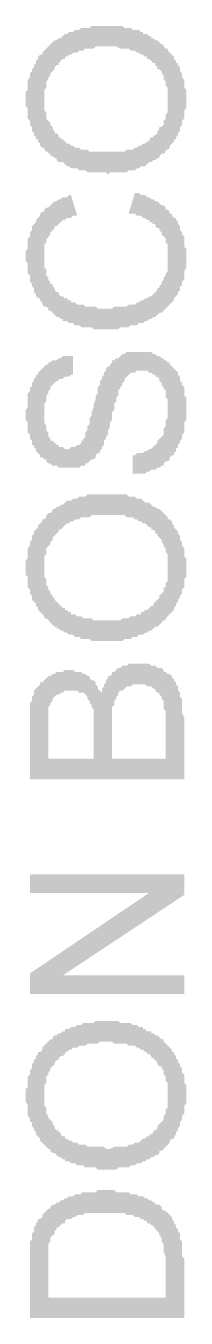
# Model space of a CAD drawing. Header units: inches. Extents: x 17 to 643, y -49 to 16.
# Drawn here: x 570.635 to 571.248, y -39.662 to -34.741 of the extents above; entities that cross this region are included whole.
import ezdxf

# ---------------------------------------------------------------- set-up
doc = ezdxf.new("R2010")
doc.units = ezdxf.units.IN
doc.header["$MEASUREMENT"] = 0
doc.layers.add('PDF_Rellenos sólidos', color=7, linetype='Continuous')

msp = doc.modelspace()

# ---------------------------------------------------------------- hatches: boundary and pattern name
at = {"layer": 'PDF_Rellenos sólidos', "transparency": 33554559}
h = msp.add_hatch(color=256, dxfattribs=at)
h.paths.add_polyline_path([(570.9493, -35.3073), (570.9415, -35.2995), (570.9336, -35.2995), (570.9257, -35.2995), (570.91, -35.2995), (570.9022, -35.2995), (570.8943, -35.2995), (570.8864, -35.2995), (570.8786, -35.2995), (570.8707, -35.2995), (570.8628, -35.2916), (570.855, -35.2916), (570.8471, -35.2916), (570.8393, -35.2916), (570.8314, -35.2838), (570.8235, -35.2838), (570.8157, -35.2838), (570.8078, -35.2838), (570.8, -35.2759), (570.7921, -35.2759), (570.7842, -35.268), (570.7842, -35.268), (570.7764, -35.2602), (570.7685, -35.2602), (570.7607, -35.2602), (570.7528, -35.2523), (570.7528, -35.2445), (570.7449, -35.2445), (570.7371, -35.2366), (570.7292, -35.2366), (570.7292, -35.2287), (570.7214, -35.2287), (570.7214, -35.2209), (570.7135, -35.2209), (570.7056, -35.213), (570.7056, -35.2052), (570.6978, -35.2052), (570.6899, -35.1973), (570.6899, -35.1894), (570.6821, -35.1816), (570.6821, -35.1737), (570.6742, -35.1737), (570.6742, -35.1659), (570.6663, -35.158), (570.6663, -35.1501), (570.6585, -35.1423), (570.6585, -35.1344), (570.6585, -35.1265), (570.6506, -35.1187), (570.6506, -35.1108), (570.6506, -35.103), (570.6428, -35.0951), (570.6428, -35.0872), (570.6428, -35.0794), (570.6428, -35.0715), (570.6428, -35.0637), (570.6428, -35.0558), (570.6349, -35.0479), (570.6349, -35.0401), (570.6349, -35.0322), (570.6349, -35.0244), (570.6349, -35.0244), (570.6349, -35.0165), (570.6349, -35.0086), (570.6349, -34.9929), (570.6428, -34.9851), (570.6428, -34.9772), (570.6428, -34.9693), (570.6428, -34.9615), (570.6428, -34.9536), (570.6428, -34.9458), (570.6506, -34.9379), (570.6506, -34.93), (570.6506, -34.9222), (570.6585, -34.9143), (570.6585, -34.9065), (570.6585, -34.9065), (570.6663, -34.8986), (570.6663, -34.8907), (570.6742, -34.8829), (570.6742, -34.875), (570.6821, -34.8672), (570.6821, -34.8593), (570.6899, -34.8514), (570.6978, -34.8514), (570.6978, -34.8436), (570.7056, -34.8357), (570.7135, -34.8279), (570.7135, -34.8279), (570.7214, -34.82), (570.7292, -34.8121), (570.7371, -34.8043), (570.7371, -34.8043), (570.7449, -34.7964), (570.7528, -34.7964), (570.7607, -34.7886), (570.7685, -34.7886), (570.7764, -34.7807), (570.7842, -34.7728), (570.7842, -34.7728), (570.7921, -34.7728), (570.8, -34.765), (570.8078, -34.765), (570.8157, -34.765), (570.8235, -34.7571), (570.8314, -34.7571), (570.8393, -34.7571), (570.8471, -34.7493), (570.855, -34.7493), (570.8628, -34.7493), (570.8707, -34.7493), (570.8786, -34.7493), (570.8864, -34.7414), (570.8943, -34.7414), (570.9022, -34.7414), (570.91, -34.7414), (570.9179, -34.7414), (570.9257, -34.7414), (570.9336, -34.7414), (570.9415, -34.7414), (570.9415, -34.7414), (570.9493, -34.7414), (570.9572, -34.7414), (570.9729, -34.7414), (570.9808, -34.7414), (570.9886, -34.7414), (570.9965, -34.7414), (571.0043, -34.7414), (571.0122, -34.7493), (571.0201, -34.7493), (571.0279, -34.7493), (571.0358, -34.7493), (571.0436, -34.7571), (571.0515, -34.7571), (571.0594, -34.7571), (571.0672, -34.7571), (571.0751, -34.765), (571.0829, -34.765), (571.0829, -34.7728), (571.0908, -34.7728), (571.0987, -34.7728), (571.1065, -34.7807), (571.1144, -34.7807), (571.1144, -34.7886), (571.1222, -34.7886), (571.1301, -34.7964), (571.138, -34.7964), (571.1458, -34.8043), (571.1537, -34.8121), (571.1615, -34.8121), (571.1615, -34.82), (571.1694, -34.8279), (571.1773, -34.8279), (571.1773, -34.8357), (571.1851, -34.8436), (571.193, -34.8514), (571.193, -34.8514), (571.2008, -34.8593), (571.2008, -34.8672), (571.2087, -34.875), (571.2087, -34.8829), (571.2166, -34.8829), (571.2166, -34.8907), (571.2244, -34.8986), (571.2244, -34.9065), (571.2244, -34.9143), (571.2323, -34.9222), (571.2323, -34.93), (571.2323, -34.9379), (571.2401, -34.9458), (571.2401, -34.9536), (571.2401, -34.9615), (571.2401, -34.9693), (571.2401, -34.9772), (571.248, -34.9851), (571.248, -34.9929), (571.248, -35.0008), (571.248, -35.0086), (571.248, -35.0165), (571.248, -35.0244), (571.248, -35.0322), (571.248, -35.0401), (571.248, -35.0479), (571.248, -35.0558), (571.2401, -35.0637), (571.2401, -35.0715), (571.2401, -35.0794), (571.2401, -35.0872), (571.2401, -35.0951), (571.2323, -35.103), (571.2323, -35.1108), (571.2323, -35.1187), (571.2244, -35.1265), (571.2244, -35.1344), (571.2244, -35.1423), (571.2166, -35.1501), (571.2166, -35.158), (571.2087, -35.1659), (571.2087, -35.1659), (571.2087, -35.1737), (571.2008, -35.1737), (571.2008, -35.1816), (571.193, -35.1894), (571.1851, -35.1973), (571.1851, -35.2052), (571.1773, -35.213), (571.1694, -35.213), (571.1694, -35.2209), (571.1615, -35.2287), (571.1537, -35.2287), (571.1458, -35.2366), (571.1458, -35.2445), (571.138, -35.2445), (571.1301, -35.2523), (571.1222, -35.2523), (571.1144, -35.2602), (571.1065, -35.2602), (571.0987, -35.268), (571.0987, -35.268), (571.0908, -35.2759), (571.0829, -35.2759), (571.0751, -35.2759), (571.0672, -35.2838), (571.0594, -35.2838), (571.0515, -35.2916), (571.0436, -35.2916), (571.0358, -35.2916), (571.0279, -35.2916), (571.0201, -35.2995), (571.0122, -35.2995), (571.0043, -35.2995), (570.9965, -35.2995), (570.9886, -35.2995), (570.9808, -35.2995), (570.9729, -35.2995), (570.965, -35.2995), (570.9572, -35.2995), (570.9493, -35.3073)], flags=0)
h.paths.add_polyline_path([(570.9493, -35.2209), (570.9572, -35.2209), (570.9729, -35.2209), (570.9808, -35.2209), (570.9886, -35.2209), (570.9965, -35.2209), (571.0043, -35.2209), (571.0122, -35.2209), (571.0201, -35.213), (571.0279, -35.213), (571.0358, -35.213), (571.0436, -35.213), (571.0515, -35.2052), (571.0594, -35.2052), (571.0672, -35.1973), (571.0751, -35.1973), (571.0751, -35.1973), (571.0829, -35.1894), (571.0908, -35.1894), (571.0987, -35.1816), (571.1065, -35.1816), (571.1065, -35.1737), (571.1144, -35.1659), (571.1222, -35.1659), (571.1222, -35.158), (571.1301, -35.158), (571.138, -35.1501), (571.138, -35.1423), (571.1458, -35.1344), (571.1458, -35.1265), (571.1537, -35.1265), (571.1615, -35.1187), (571.1615, -35.1108), (571.1615, -35.103), (571.1694, -35.0951), (571.1694, -35.0872), (571.1694, -35.0794), (571.1773, -35.0715), (571.1773, -35.0637), (571.1773, -35.0558), (571.1773, -35.0479), (571.1773, -35.0401), (571.1773, -35.0322), (571.1773, -35.0244), (571.1773, -35.0244), (571.1773, -35.0165), (571.1773, -35.0086), (571.1773, -35.0008), (571.1773, -34.9929), (571.1773, -34.9851), (571.1773, -34.9772), (571.1694, -34.9693), (571.1694, -34.9615), (571.1694, -34.9536), (571.1615, -34.9458), (571.1615, -34.9379), (571.1615, -34.93), (571.1537, -34.9222), (571.1537, -34.9143), (571.1458, -34.9065), (571.138, -34.9065), (571.138, -34.8986), (571.1301, -34.8907), (571.1301, -34.8829), (571.1222, -34.8829), (571.1144, -34.875), (571.1144, -34.875), (571.1065, -34.8672), (571.0987, -34.8672), (571.0987, -34.8593), (571.0908, -34.8593), (571.0829, -34.8514), (571.0751, -34.8514), (571.0672, -34.8436), (571.0594, -34.8436), (571.0594, -34.8436), (571.0515, -34.8357), (571.0436, -34.8357), (571.0358, -34.8357), (571.0279, -34.8279), (571.0201, -34.8279), (571.0122, -34.8279), (571.0043, -34.8279), (570.9965, -34.8279), (570.9808, -34.82), (570.9729, -34.82), (570.965, -34.82), (570.9572, -34.82), (570.9493, -34.82), (570.9415, -34.82), (570.9336, -34.82), (570.9257, -34.82), (570.9179, -34.82), (570.91, -34.82), (570.9022, -34.82), (570.8943, -34.8279), (570.8864, -34.8279), (570.8786, -34.8279), (570.8707, -34.8279), (570.8628, -34.8279), (570.855, -34.8357), (570.8471, -34.8357), (570.8393, -34.8357), (570.8314, -34.8436), (570.8235, -34.8436), (570.8157, -34.8436), (570.8078, -34.8514), (570.8, -34.8514), (570.7921, -34.8593), (570.7842, -34.8593), (570.7842, -34.8672), (570.7764, -34.8672), (570.7685, -34.875), (570.7607, -34.8829), (570.7607, -34.8907), (570.7528, -34.8907), (570.7449, -34.8986), (570.7449, -34.9065), (570.7371, -34.9143), (570.7371, -34.9143), (570.7292, -34.9222), (570.7292, -34.93), (570.7214, -34.9379), (570.7214, -34.9458), (570.7135, -34.9536), (570.7135, -34.9615), (570.7135, -34.9693), (570.7135, -34.9772), (570.7056, -34.9851), (570.7056, -34.9929), (570.7056, -35.0008), (570.7056, -35.0086), (570.7056, -35.0165), (570.7056, -35.0244), (570.7056, -35.0322), (570.7056, -35.0401), (570.7056, -35.0479), (570.7056, -35.0558), (570.7056, -35.0637), (570.7135, -35.0715), (570.7135, -35.0794), (570.7135, -35.0872), (570.7135, -35.0951), (570.7214, -35.103), (570.7214, -35.103), (570.7292, -35.1108), (570.7292, -35.1187), (570.7371, -35.1265), (570.7371, -35.1344), (570.7449, -35.1423), (570.7449, -35.1501), (570.7528, -35.1501), (570.7607, -35.158), (570.7607, -35.1659), (570.7685, -35.1659), (570.7685, -35.1737), (570.7764, -35.1737), (570.7842, -35.1816), (570.7842, -35.1816), (570.7921, -35.1894), (570.8, -35.1894), (570.8078, -35.1973), (570.8078, -35.1973), (570.8157, -35.1973), (570.8235, -35.2052), (570.8314, -35.2052), (570.8393, -35.2052), (570.8471, -35.213), (570.855, -35.213), (570.8628, -35.213), (570.8707, -35.213), (570.8786, -35.2209), (570.8864, -35.2209), (570.8943, -35.2209), (570.9022, -35.2209), (570.9179, -35.2209), (570.9257, -35.2209), (570.9336, -35.2209), (570.9415, -35.2209), (570.9493, -35.2209)], flags=0)
for points in [[(571.0279, -35.4567), (571.0515, -35.3781), (571.0594, -35.3781), (571.0672, -35.3781), (571.0751, -35.3859), (571.0829, -35.3859), (571.0908, -35.3859), (571.0987, -35.3938), (571.1065, -35.3938), (571.1144, -35.4017), (571.1222, -35.4017), (571.1301, -35.4095), (571.138, -35.4095), (571.1458, -35.4174), (571.1458, -35.4174), (571.1537, -35.4252), (571.1615, -35.4252), (571.1694, -35.4331), (571.1694, -35.441), (571.1773, -35.441), (571.1851, -35.4488), (571.1851, -35.4567), (571.193, -35.4567), (571.193, -35.4645), (571.2008, -35.4724), (571.2087, -35.4724), (571.2087, -35.4803), (571.2166, -35.4881), (571.2166, -35.496), (571.2244, -35.5038), (571.2244, -35.5117), (571.2244, -35.5196), (571.2323, -35.5274), (571.2323, -35.5353), (571.2323, -35.5353), (571.2401, -35.5431), (571.2401, -35.551), (571.2401, -35.5589), (571.2401, -35.5667), (571.2401, -35.5824), (571.248, -35.5903), (571.248, -35.5982), (571.248, -35.606), (571.248, -35.6139), (571.248, -35.6217), (571.248, -35.6296), (571.248, -35.6375), (571.248, -35.6453), (571.248, -35.6532), (571.248, -35.661), (571.2401, -35.6768), (571.2401, -35.6846), (571.2401, -35.6925), (571.2401, -35.7003), (571.2401, -35.7082), (571.2323, -35.7161), (571.2323, -35.7239), (571.2323, -35.7318), (571.2244, -35.7318), (571.2244, -35.7396), (571.2244, -35.7475), (571.2166, -35.7554), (571.2166, -35.7632), (571.2087, -35.7711), (571.2087, -35.7711), (571.2008, -35.7789), (571.2008, -35.7868), (571.193, -35.7947), (571.1851, -35.8025), (571.1851, -35.8025), (571.1773, -35.8104), (571.1694, -35.8182), (571.1694, -35.8182), (571.1615, -35.8261), (571.1537, -35.834), (571.1458, -35.834), (571.138, -35.8418), (571.138, -35.8418), (571.1301, -35.8497), (571.1222, -35.8497), (571.1144, -35.8575), (571.1065, -35.8575), (571.0987, -35.8654), (571.0987, -35.8654), (571.0908, -35.8654), (571.0829, -35.8733), (571.0751, -35.8733), (571.0672, -35.8733), (571.0594, -35.8811), (571.0515, -35.8811), (571.0436, -35.8811), (571.0358, -35.8811), (571.0279, -35.889), (571.0201, -35.889), (571.0122, -35.889), (571.0043, -35.889), (570.9965, -35.889), (570.9886, -35.8968), (570.9808, -35.8968), (570.9729, -35.8968), (570.965, -35.8968), (570.9572, -35.8968), (570.9415, -35.8968), (570.9415, -35.8968), (570.9257, -35.8968), (570.9179, -35.8968), (570.91, -35.8968), (570.9022, -35.8968), (570.8943, -35.8968), (570.8864, -35.889), (570.8786, -35.889), (570.8707, -35.889), (570.8628, -35.889), (570.855, -35.889), (570.8471, -35.889), (570.8393, -35.8811), (570.8314, -35.8811), (570.8235, -35.8811), (570.8157, -35.8733), (570.8078, -35.8733), (570.8, -35.8733), (570.7921, -35.8654), (570.7842, -35.8654), (570.7764, -35.8654), (570.7764, -35.8575), (570.7685, -35.8575), (570.7607, -35.8497), (570.7528, -35.8497), (570.7449, -35.8418), (570.7449, -35.8418), (570.7371, -35.834), (570.7292, -35.8261), (570.7214, -35.8261), (570.7214, -35.8182), (570.7135, -35.8104), (570.7056, -35.8104), (570.6978, -35.8025), (570.6978, -35.7947), (570.6899, -35.7868), (570.6899, -35.7789), (570.6821, -35.7789), (570.6742, -35.7711), (570.6742, -35.7632), (570.6742, -35.7632), (570.6663, -35.7554), (570.6663, -35.7475), (570.6663, -35.7396), (570.6585, -35.7318), (570.6585, -35.7239), (570.6506, -35.7161), (570.6506, -35.7082), (570.6506, -35.7003), (570.6506, -35.6925), (570.6428, -35.6846), (570.6428, -35.6768), (570.6428, -35.6689), (570.6428, -35.661), (570.6428, -35.6532), (570.6428, -35.6453), (570.6349, -35.6375), (570.6349, -35.6296), (570.6349, -35.6217), (570.6349, -35.6217), (570.6349, -35.606), (570.6349, -35.5982), (570.6428, -35.5903), (570.6428, -35.5824), (570.6428, -35.5746), (570.6428, -35.5667), (570.6428, -35.5589), (570.6428, -35.551), (570.6506, -35.5431), (570.6506, -35.5353), (570.6506, -35.5274), (570.6585, -35.5196), (570.6585, -35.5117), (570.6585, -35.5038), (570.6663, -35.496), (570.6663, -35.496), (570.6742, -35.4881), (570.6742, -35.4803), (570.6821, -35.4724), (570.6821, -35.4724), (570.6899, -35.4645), (570.6899, -35.4567), (570.6978, -35.4488), (570.7056, -35.4488), (570.7056, -35.441), (570.7135, -35.4331), (570.7214, -35.4331), (570.7292, -35.4252), (570.7371, -35.4174), (570.7371, -35.4174), (570.7449, -35.4095), (570.7528, -35.4095), (570.7607, -35.4017), (570.7685, -35.4017), (570.7764, -35.3938), (570.7842, -35.3938), (570.7921, -35.3938), (570.8, -35.3859), (570.8078, -35.3859), (570.8078, -35.3859), (570.8314, -35.4645), (570.8157, -35.4645), (570.8078, -35.4724), (570.8, -35.4724), (570.7921, -35.4724), (570.7842, -35.4803), (570.7764, -35.4803), (570.7685, -35.4881), (570.7685, -35.4881), (570.7607, -35.496), (570.7528, -35.5038), (570.7449, -35.5038), (570.7449, -35.5117), (570.7371, -35.5196), (570.7371, -35.5196), (570.7292, -35.5274), (570.7292, -35.5353), (570.7214, -35.5431), (570.7214, -35.551), (570.7135, -35.551), (570.7135, -35.5589), (570.7135, -35.5667), (570.7056, -35.5746), (570.7056, -35.5824), (570.7056, -35.5903), (570.7056, -35.606), (570.7056, -35.6139), (570.7056, -35.6217), (570.7056, -35.6296), (570.7056, -35.6375), (570.7056, -35.6453), (570.7056, -35.6532), (570.7056, -35.661), (570.7135, -35.6689), (570.7135, -35.6768), (570.7135, -35.6846), (570.7135, -35.6925), (570.7214, -35.7003), (570.7214, -35.7082), (570.7292, -35.7161), (570.7292, -35.7239), (570.7371, -35.7239), (570.7371, -35.7318), (570.7449, -35.7396), (570.7449, -35.7475), (570.7528, -35.7554), (570.7607, -35.7554), (570.7607, -35.7632), (570.7685, -35.7711), (570.7764, -35.7711), (570.7842, -35.7789), (570.7921, -35.7789), (570.8, -35.7868), (570.8078, -35.7868), (570.8078, -35.7947), (570.8157, -35.7947), (570.8235, -35.7947), (570.8314, -35.8025), (570.8393, -35.8025), (570.8471, -35.8025), (570.855, -35.8025), (570.8628, -35.8104), (570.8707, -35.8104), (570.8786, -35.8104), (570.8864, -35.8104), (570.8943, -35.8104), (570.9022, -35.8104), (570.91, -35.8182), (570.9179, -35.8182), (570.9257, -35.8182), (570.9336, -35.8182), (570.9336, -35.8182), (570.9493, -35.8182), (570.9572, -35.8182), (570.965, -35.8182), (570.9729, -35.8104), (570.9808, -35.8104), (570.9886, -35.8104), (570.9965, -35.8104), (571.0043, -35.8104), (571.0122, -35.8104), (571.0201, -35.8104), (571.0279, -35.8025), (571.0358, -35.8025), (571.0436, -35.8025), (571.0515, -35.8025), (571.0594, -35.7947), (571.0672, -35.7947), (571.0672, -35.7947), (571.0751, -35.7868), (571.0829, -35.7868), (571.0908, -35.7789), (571.0987, -35.7789), (571.1065, -35.7711), (571.1144, -35.7711), (571.1222, -35.7632), (571.1222, -35.7632), (571.1301, -35.7554), (571.138, -35.7475), (571.138, -35.7396), (571.1458, -35.7396), (571.1458, -35.7318), (571.1537, -35.7239), (571.1537, -35.7161), (571.1615, -35.7082), (571.1615, -35.7003), (571.1694, -35.6925), (571.1694, -35.6925), (571.1694, -35.6846), (571.1773, -35.6768), (571.1773, -35.6689), (571.1773, -35.661), (571.1773, -35.6532), (571.1773, -35.6453), (571.1773, -35.6375), (571.1773, -35.6296), (571.1773, -35.6139), (571.1773, -35.606), (571.1773, -35.5982), (571.1773, -35.5903), (571.1773, -35.5824), (571.1773, -35.5746), (571.1694, -35.5667), (571.1694, -35.5589), (571.1694, -35.551), (571.1615, -35.5431), (571.1615, -35.5431), (571.1537, -35.5353), (571.1537, -35.5274), (571.1458, -35.5196), (571.1458, -35.5117), (571.138, -35.5117), (571.1301, -35.5038), (571.1301, -35.496), (571.1222, -35.496), (571.1144, -35.4881), (571.1065, -35.4881), (571.1065, -35.4803), (571.0987, -35.4803), (571.0908, -35.4724), (571.0829, -35.4724), (571.0751, -35.4645), (571.0672, -35.4645), (571.0594, -35.4645), (571.0515, -35.4567), (571.0436, -35.4567), (571.0279, -35.4567), (571.0279, -35.4567)], [(571.0436, -36.447), (571.0436, -36.3763), (571.0515, -36.3763), (571.0594, -36.3684), (571.0672, -36.3684), (571.0751, -36.3684), (571.0829, -36.3684), (571.0908, -36.3606), (571.0987, -36.3606), (571.1065, -36.3527), (571.1065, -36.3527), (571.1144, -36.3527), (571.1222, -36.3449), (571.1222, -36.3449), (571.1301, -36.337), (571.138, -36.3291), (571.138, -36.3213), (571.1458, -36.3134), (571.1458, -36.3134), (571.1537, -36.3056), (571.1615, -36.2977), (571.1615, -36.2898), (571.1615, -36.282), (571.1615, -36.2741), (571.1694, -36.2663), (571.1694, -36.2584), (571.1694, -36.2505), (571.1694, -36.2427), (571.1773, -36.2348), (571.1773, -36.227), (571.1773, -36.2191), (571.1773, -36.2112), (571.1773, -36.2034), (571.1773, -36.2034), (571.1773, -36.1955), (571.1773, -36.1798), (571.1773, -36.1719), (571.1773, -36.1641), (571.1694, -36.1562), (571.1694, -36.1484), (571.1694, -36.1405), (571.1694, -36.1326), (571.1694, -36.1248), (571.1615, -36.1248), (571.1615, -36.1169), (571.1537, -36.1091), (571.1537, -36.1012), (571.1458, -36.0933), (571.1458, -36.0855), (571.138, -36.0776), (571.1301, -36.0776), (571.1301, -36.0698), (571.1222, -36.0698), (571.1144, -36.0619), (571.1065, -36.0619), (571.0987, -36.054), (571.0908, -36.054), (571.0829, -36.054), (571.0751, -36.054), (571.0672, -36.054), (571.0594, -36.054), (571.0515, -36.0619), (571.0436, -36.0619), (571.0358, -36.0619), (571.0279, -36.0698), (571.0279, -36.0698), (571.0201, -36.0776), (571.0201, -36.0776), (571.0122, -36.0855), (571.0122, -36.0933), (571.0043, -36.1012), (571.0043, -36.1091), (570.9965, -36.1169), (570.9965, -36.1248), (570.9886, -36.1248), (570.9886, -36.1326), (570.9886, -36.1405), (570.9886, -36.1405), (570.9886, -36.1484), (570.9808, -36.1562), (570.9808, -36.1641), (570.9808, -36.1719), (570.9729, -36.1798), (570.9729, -36.1955), (570.9729, -36.2034), (570.965, -36.2112), (570.965, -36.227), (570.965, -36.227), (570.965, -36.2427), (570.9572, -36.2505), (570.9572, -36.2584), (570.9572, -36.2663), (570.9493, -36.282), (570.9493, -36.2898), (570.9493, -36.2977), (570.9415, -36.3056), (570.9415, -36.3134), (570.9415, -36.3134), (570.9336, -36.3213), (570.9336, -36.3291), (570.9336, -36.337), (570.9336, -36.337), (570.9257, -36.3449), (570.9257, -36.3527), (570.9179, -36.3606), (570.9179, -36.3684), (570.91, -36.3684), (570.9022, -36.3763), (570.9022, -36.3842), (570.8943, -36.392), (570.8864, -36.392), (570.8786, -36.3999), (570.8786, -36.3999), (570.8707, -36.4077), (570.8628, -36.4077), (570.8628, -36.4156), (570.855, -36.4156), (570.8471, -36.4156), (570.8393, -36.4235), (570.8314, -36.4235), (570.8235, -36.4235), (570.8157, -36.4235), (570.8078, -36.4235), (570.8, -36.4235), (570.7921, -36.4235), (570.7842, -36.4235), (570.7764, -36.4235), (570.7685, -36.4235), (570.7607, -36.4235), (570.7528, -36.4156), (570.7449, -36.4156), (570.7371, -36.4156), (570.7292, -36.4077), (570.7214, -36.4077), (570.7135, -36.3999), (570.7135, -36.392), (570.7056, -36.392), (570.6978, -36.3842), (570.6899, -36.3842), (570.6899, -36.3763), (570.6821, -36.3684), (570.6742, -36.3606), (570.6742, -36.3527), (570.6663, -36.3449), (570.6663, -36.337), (570.6585, -36.337), (570.6585, -36.3291), (570.6585, -36.3213), (570.6506, -36.3134), (570.6506, -36.3056), (570.6506, -36.2977), (570.6428, -36.2898), (570.6428, -36.282), (570.6428, -36.2741), (570.6428, -36.2663), (570.6428, -36.2584), (570.6428, -36.2505), (570.6349, -36.2427), (570.6349, -36.2348), (570.6349, -36.227), (570.6349, -36.2191), (570.6349, -36.2112), (570.6349, -36.2034), (570.6428, -36.1955), (570.6428, -36.1798), (570.6428, -36.1719), (570.6428, -36.1641), (570.6428, -36.1562), (570.6428, -36.1484), (570.6428, -36.1405), (570.6506, -36.1326), (570.6506, -36.1248), (570.6506, -36.1169), (570.6585, -36.1169), (570.6585, -36.1091), (570.6585, -36.1012), (570.6663, -36.0933), (570.6663, -36.0855), (570.6742, -36.0776), (570.6742, -36.0698), (570.6821, -36.0698), (570.6821, -36.0619), (570.6899, -36.054), (570.6978, -36.0462), (570.6978, -36.0462), (570.7056, -36.0383), (570.7135, -36.0305), (570.7214, -36.0305), (570.7214, -36.0226), (570.7292, -36.0226), (570.7371, -36.0147), (570.7449, -36.0147), (570.7528, -36.0147), (570.7607, -36.0069), (570.7607, -36.0069), (570.7685, -36.0069), (570.7764, -35.999), (570.7842, -35.999), (570.7921, -35.999), (570.8078, -35.999), (570.8157, -35.999), (570.8157, -35.999), (570.8157, -36.0698), (570.8078, -36.0698), (570.8, -36.0776), (570.7921, -36.0776), (570.7842, -36.0776), (570.7764, -36.0855), (570.7685, -36.0855), (570.7607, -36.0855), (570.7607, -36.0933), (570.7528, -36.0933), (570.7449, -36.1012), (570.7371, -36.1091), (570.7371, -36.1091), (570.7292, -36.1169), (570.7292, -36.1248), (570.7214, -36.1326), (570.7214, -36.1326), (570.7214, -36.1405), (570.7135, -36.1484), (570.7135, -36.1562), (570.7135, -36.1641), (570.7135, -36.1719), (570.7056, -36.1798), (570.7056, -36.1877), (570.7056, -36.2034), (570.7056, -36.2112), (570.7056, -36.2191), (570.7056, -36.227), (570.7056, -36.2348), (570.7056, -36.2427), (570.7056, -36.2505), (570.7135, -36.2663), (570.7135, -36.2741), (570.7135, -36.282), (570.7135, -36.282), (570.7214, -36.2898), (570.7214, -36.2977), (570.7214, -36.3056), (570.7292, -36.3134), (570.7292, -36.3134), (570.7292, -36.3213), (570.7371, -36.3213), (570.7449, -36.3291), (570.7528, -36.337), (570.7607, -36.337), (570.7607, -36.3449), (570.7685, -36.3449), (570.7764, -36.3449), (570.7842, -36.3527), (570.7921, -36.3527), (570.7921, -36.3527), (570.8, -36.3527), (570.8078, -36.3449), (570.8157, -36.3449), (570.8235, -36.3449), (570.8314, -36.337), (570.8393, -36.337), (570.8471, -36.3291), (570.8471, -36.3291), (570.8471, -36.3213), (570.855, -36.3213), (570.855, -36.3134), (570.855, -36.3134), (570.8628, -36.3056), (570.8628, -36.2977), (570.8628, -36.2898), (570.8707, -36.282), (570.8707, -36.2741), (570.8707, -36.2663), (570.8786, -36.2584), (570.8786, -36.2505), (570.8786, -36.2348), (570.8864, -36.227), (570.8864, -36.2191), (570.8864, -36.2112), (570.8943, -36.1955), (570.8943, -36.1877), (570.8943, -36.1798), (570.9022, -36.1641), (570.9022, -36.1562), (570.9022, -36.1484), (570.91, -36.1405), (570.91, -36.1326), (570.91, -36.1248), (570.91, -36.1169), (570.9179, -36.1091), (570.9179, -36.1012), (570.9179, -36.1012), (570.9179, -36.0933), (570.9257, -36.0855), (570.9257, -36.0855), (570.9257, -36.0776), (570.9336, -36.0698), (570.9336, -36.0619), (570.9415, -36.054), (570.9415, -36.0462), (570.9493, -36.0383), (570.9572, -36.0383), (570.9572, -36.0305), (570.965, -36.0226), (570.965, -36.0147), (570.9729, -36.0147), (570.9808, -36.0069), (570.9886, -36.0069), (570.9886, -36.0069), (570.9965, -35.999), (570.9965, -35.999), (571.0043, -35.9912), (571.0122, -35.9912), (571.0201, -35.9833), (571.0279, -35.9833), (571.0358, -35.9833), (571.0436, -35.9833), (571.0515, -35.9833), (571.0594, -35.9833), (571.0672, -35.9833), (571.0751, -35.9833), (571.0829, -35.9833), (571.0908, -35.9833), (571.0987, -35.9833), (571.1065, -35.9833), (571.1144, -35.9833), (571.1222, -35.9912), (571.1301, -35.9912), (571.138, -35.999), (571.1458, -35.999), (571.1537, -36.0069), (571.1615, -36.0069), (571.1615, -36.0147), (571.1694, -36.0147), (571.1773, -36.0226), (571.1851, -36.0226), (571.1851, -36.0305), (571.193, -36.0383), (571.2008, -36.0462), (571.2008, -36.0462), (571.2087, -36.054), (571.2166, -36.0619), (571.2166, -36.0698), (571.2244, -36.0776), (571.2244, -36.0855), (571.2244, -36.0933), (571.2323, -36.1012), (571.2323, -36.1091), (571.2323, -36.1091), (571.2401, -36.1169), (571.2401, -36.1248), (571.2401, -36.1326), (571.2401, -36.1405), (571.2401, -36.1484), (571.248, -36.1562), (571.248, -36.1719), (571.248, -36.1798), (571.248, -36.1877), (571.248, -36.1955), (571.248, -36.1955), (571.248, -36.2034), (571.248, -36.2191), (571.248, -36.227), (571.248, -36.2348), (571.248, -36.2427), (571.2401, -36.2505), (571.2401, -36.2584), (571.2401, -36.2663), (571.2401, -36.2741), (571.2401, -36.282), (571.2401, -36.2898), (571.2323, -36.2977), (571.2323, -36.3056), (571.2323, -36.3134), (571.2244, -36.3213), (571.2244, -36.3291), (571.2244, -36.3291), (571.2166, -36.337), (571.2166, -36.3449), (571.2087, -36.3527), (571.2087, -36.3606), (571.2008, -36.3684), (571.2008, -36.3763), (571.193, -36.3763), (571.1851, -36.3842), (571.1851, -36.392), (571.1773, -36.3999), (571.1694, -36.3999), (571.1615, -36.4077), (571.1615, -36.4156), (571.1537, -36.4156), (571.1458, -36.4235), (571.138, -36.4235), (571.1301, -36.4313), (571.1222, -36.4313), (571.1144, -36.4313), (571.1065, -36.4392), (571.1065, -36.4392), (571.0987, -36.4392), (571.0908, -36.447), (571.0829, -36.447), (571.0672, -36.447), (571.0594, -36.447), (571.0515, -36.447), (571.0436, -36.447)], [(571.2401, -38.4278), (570.6506, -38.4278), (570.6506, -38.3492), (571.1065, -38.0426), (570.6506, -38.0426), (570.6506, -37.9719), (571.2401, -37.9719), (571.2401, -38.0505), (570.7764, -38.357), (571.2401, -38.357)]]:
    msp.add_hatch(color=256, dxfattribs=at).paths.add_polyline_path(points)
h = msp.add_hatch(color=256, dxfattribs=at)
h.paths.add_polyline_path([(570.9493, -37.0837), (570.9415, -37.0837), (570.9336, -37.0837), (570.9257, -37.0837), (570.91, -37.0837), (570.9022, -37.0837), (570.8943, -37.0837), (570.8864, -37.0837), (570.8786, -37.0759), (570.8707, -37.0759), (570.8628, -37.0759), (570.855, -37.0759), (570.8471, -37.0759), (570.8393, -37.068), (570.8314, -37.068), (570.8235, -37.068), (570.8157, -37.0601), (570.8078, -37.0601), (570.8, -37.0601), (570.7921, -37.0523), (570.7842, -37.0523), (570.7842, -37.0523), (570.7764, -37.0444), (570.7685, -37.0444), (570.7607, -37.0366), (570.7528, -37.0366), (570.7528, -37.0287), (570.7449, -37.0287), (570.7371, -37.0208), (570.7292, -37.013), (570.7292, -37.013), (570.7214, -37.0051), (570.7214, -37.0051), (570.7135, -36.9973), (570.7056, -36.9973), (570.7056, -36.9894), (570.6978, -36.9815), (570.6899, -36.9737), (570.6899, -36.9737), (570.6821, -36.9658), (570.6821, -36.958), (570.6742, -36.9501), (570.6742, -36.9422), (570.6663, -36.9344), (570.6663, -36.9344), (570.6585, -36.9265), (570.6585, -36.9187), (570.6585, -36.9108), (570.6506, -36.9029), (570.6506, -36.8951), (570.6506, -36.8872), (570.6428, -36.8794), (570.6428, -36.8715), (570.6428, -36.8636), (570.6428, -36.8558), (570.6428, -36.8479), (570.6428, -36.8401), (570.6349, -36.8322), (570.6349, -36.8243), (570.6349, -36.8165), (570.6349, -36.8086), (570.6349, -36.8008), (570.6349, -36.7929), (570.6349, -36.785), (570.6349, -36.7772), (570.6428, -36.7693), (570.6428, -36.7614), (570.6428, -36.7536), (570.6428, -36.7457), (570.6428, -36.7379), (570.6428, -36.73), (570.6506, -36.7221), (570.6506, -36.7143), (570.6506, -36.7064), (570.6585, -36.6986), (570.6585, -36.6907), (570.6585, -36.6828), (570.6663, -36.675), (570.6663, -36.6671), (570.6742, -36.6593), (570.6742, -36.6593), (570.6821, -36.6514), (570.6821, -36.6435), (570.6899, -36.6357), (570.6978, -36.6278), (570.6978, -36.62), (570.7056, -36.62), (570.7135, -36.6121), (570.7135, -36.6042), (570.7214, -36.5964), (570.7292, -36.5964), (570.7371, -36.5885), (570.7371, -36.5807), (570.7449, -36.5807), (570.7528, -36.5728), (570.7607, -36.5728), (570.7685, -36.5649), (570.7764, -36.5649), (570.7842, -36.5571), (570.7842, -36.5571), (570.7921, -36.5492), (570.8, -36.5492), (570.8078, -36.5492), (570.8157, -36.5414), (570.8235, -36.5414), (570.8314, -36.5414), (570.8393, -36.5335), (570.8471, -36.5335), (570.855, -36.5335), (570.8628, -36.5335), (570.8707, -36.5256), (570.8786, -36.5256), (570.8864, -36.5256), (570.8943, -36.5256), (570.9022, -36.5256), (570.91, -36.5256), (570.9179, -36.5256), (570.9257, -36.5256), (570.9336, -36.5256), (570.9415, -36.5256), (570.9415, -36.5256), (570.9493, -36.5256), (570.9572, -36.5256), (570.9729, -36.5256), (570.9808, -36.5256), (570.9886, -36.5256), (570.9965, -36.5256), (571.0043, -36.5256), (571.0122, -36.5256), (571.0201, -36.5256), (571.0279, -36.5335), (571.0358, -36.5335), (571.0436, -36.5335), (571.0515, -36.5335), (571.0594, -36.5414), (571.0672, -36.5414), (571.0751, -36.5414), (571.0829, -36.5492), (571.0829, -36.5492), (571.0908, -36.5571), (571.0987, -36.5571), (571.1065, -36.5571), (571.1144, -36.5649), (571.1144, -36.5649), (571.1222, -36.5728), (571.1301, -36.5728), (571.138, -36.5807), (571.1458, -36.5807), (571.1537, -36.5885), (571.1615, -36.5964), (571.1615, -36.5964), (571.1694, -36.6042), (571.1773, -36.6121), (571.1773, -36.62), (571.1851, -36.62), (571.193, -36.6278), (571.193, -36.6357), (571.2008, -36.6435), (571.2008, -36.6514), (571.2087, -36.6593), (571.2087, -36.6593), (571.2166, -36.6671), (571.2166, -36.675), (571.2244, -36.6828), (571.2244, -36.6907), (571.2244, -36.6986), (571.2323, -36.7064), (571.2323, -36.7143), (571.2323, -36.7221), (571.2401, -36.73), (571.2401, -36.7379), (571.2401, -36.7457), (571.2401, -36.7536), (571.2401, -36.7614), (571.248, -36.7693), (571.248, -36.7772), (571.248, -36.785), (571.248, -36.7929), (571.248, -36.8008), (571.248, -36.8008), (571.248, -36.8086), (571.248, -36.8165), (571.248, -36.8322), (571.248, -36.8401), (571.2401, -36.8479), (571.2401, -36.8558), (571.2401, -36.8636), (571.2401, -36.8715), (571.2401, -36.8794), (571.2323, -36.8872), (571.2323, -36.8951), (571.2323, -36.9029), (571.2244, -36.9108), (571.2244, -36.9108), (571.2244, -36.9187), (571.2166, -36.9265), (571.2166, -36.9344), (571.2087, -36.9422), (571.2087, -36.9501), (571.2087, -36.9501), (571.2008, -36.958), (571.2008, -36.9658), (571.193, -36.9737), (571.1851, -36.9815), (571.1851, -36.9815), (571.1773, -36.9894), (571.1694, -36.9973), (571.1694, -37.0051), (571.1615, -37.0051), (571.1537, -37.013), (571.1458, -37.0208), (571.1458, -37.0208), (571.138, -37.0287), (571.1301, -37.0287), (571.1222, -37.0366), (571.1144, -37.0444), (571.1065, -37.0444), (571.0987, -37.0523), (571.0987, -37.0523), (571.0908, -37.0523), (571.0829, -37.0601), (571.0751, -37.0601), (571.0672, -37.0601), (571.0594, -37.068), (571.0515, -37.068), (571.0436, -37.068), (571.0358, -37.0759), (571.0279, -37.0759), (571.0201, -37.0759), (571.0122, -37.0759), (571.0043, -37.0837), (570.9965, -37.0837), (570.9886, -37.0837), (570.9808, -37.0837), (570.9729, -37.0837), (570.965, -37.0837), (570.9572, -37.0837), (570.9493, -37.0837)], flags=0)
h.paths.add_polyline_path([(570.9493, -37.0051), (570.9572, -37.0051), (570.9729, -37.0051), (570.9808, -37.0051), (570.9886, -37.0051), (570.9965, -37.0051), (571.0043, -36.9973), (571.0122, -36.9973), (571.0201, -36.9973), (571.0279, -36.9973), (571.0358, -36.9894), (571.0436, -36.9894), (571.0515, -36.9894), (571.0594, -36.9815), (571.0672, -36.9815), (571.0751, -36.9815), (571.0751, -36.9737), (571.0829, -36.9737), (571.0908, -36.9658), (571.0987, -36.9658), (571.1065, -36.958), (571.1065, -36.958), (571.1144, -36.9501), (571.1222, -36.9501), (571.1222, -36.9422), (571.1301, -36.9344), (571.138, -36.9265), (571.138, -36.9265), (571.1458, -36.9187), (571.1458, -36.9108), (571.1537, -36.9029), (571.1615, -36.8951), (571.1615, -36.8872), (571.1615, -36.8794), (571.1694, -36.8794), (571.1694, -36.8715), (571.1694, -36.8636), (571.1773, -36.8558), (571.1773, -36.8479), (571.1773, -36.8401), (571.1773, -36.8322), (571.1773, -36.8243), (571.1773, -36.8165), (571.1773, -36.8086), (571.1773, -36.8008), (571.1773, -36.7929), (571.1773, -36.785), (571.1773, -36.7772), (571.1773, -36.7693), (571.1773, -36.7614), (571.1773, -36.7536), (571.1694, -36.7457), (571.1694, -36.7379), (571.1694, -36.73), (571.1615, -36.7221), (571.1615, -36.7143), (571.1615, -36.7143), (571.1537, -36.7064), (571.1537, -36.6986), (571.1458, -36.6907), (571.138, -36.6828), (571.138, -36.675), (571.1301, -36.675), (571.1301, -36.6671), (571.1222, -36.6593), (571.1144, -36.6593), (571.1144, -36.6514), (571.1065, -36.6514), (571.0987, -36.6435), (571.0987, -36.6435), (571.0908, -36.6357), (571.0829, -36.6357), (571.0751, -36.6278), (571.0672, -36.6278), (571.0594, -36.62), (571.0594, -36.62), (571.0515, -36.62), (571.0436, -36.6121), (571.0358, -36.6121), (571.0279, -36.6121), (571.0201, -36.6121), (571.0122, -36.6042), (571.0043, -36.6042), (570.9965, -36.6042), (570.9808, -36.6042), (570.9729, -36.6042), (570.965, -36.6042), (570.9572, -36.6042), (570.9493, -36.6042), (570.9415, -36.6042), (570.9336, -36.6042), (570.9257, -36.6042), (570.9179, -36.6042), (570.91, -36.6042), (570.9022, -36.6042), (570.8943, -36.6042), (570.8864, -36.6042), (570.8786, -36.6121), (570.8707, -36.6121), (570.8628, -36.6121), (570.855, -36.6121), (570.8471, -36.6121), (570.8393, -36.62), (570.8314, -36.62), (570.8235, -36.62), (570.8157, -36.6278), (570.8078, -36.6278), (570.8, -36.6357), (570.7921, -36.6357), (570.7842, -36.6435), (570.7842, -36.6435), (570.7764, -36.6514), (570.7685, -36.6593), (570.7607, -36.6593), (570.7607, -36.6671), (570.7528, -36.675), (570.7449, -36.6828), (570.7449, -36.6828), (570.7371, -36.6907), (570.7371, -36.6986), (570.7292, -36.7064), (570.7292, -36.7143), (570.7214, -36.7221), (570.7214, -36.7221), (570.7135, -36.73), (570.7135, -36.7379), (570.7135, -36.7457), (570.7135, -36.7536), (570.7056, -36.7614), (570.7056, -36.7693), (570.7056, -36.7772), (570.7056, -36.785), (570.7056, -36.7929), (570.7056, -36.8008), (570.7056, -36.8086), (570.7056, -36.8165), (570.7056, -36.8243), (570.7056, -36.8322), (570.7056, -36.8401), (570.7135, -36.8479), (570.7135, -36.8558), (570.7135, -36.8636), (570.7135, -36.8715), (570.7214, -36.8794), (570.7214, -36.8872), (570.7292, -36.8951), (570.7292, -36.9029), (570.7371, -36.9108), (570.7371, -36.9187), (570.7449, -36.9187), (570.7449, -36.9265), (570.7528, -36.9344), (570.7607, -36.9422), (570.7607, -36.9422), (570.7685, -36.9501), (570.7685, -36.9501), (570.7764, -36.958), (570.7842, -36.958), (570.7842, -36.9658), (570.7921, -36.9658), (570.8, -36.9737), (570.8078, -36.9737), (570.8078, -36.9815), (570.8157, -36.9815), (570.8235, -36.9815), (570.8314, -36.9894), (570.8393, -36.9894), (570.8471, -36.9894), (570.855, -36.9973), (570.8628, -36.9973), (570.8707, -36.9973), (570.8786, -36.9973), (570.8864, -36.9973), (570.8943, -37.0051), (570.9022, -37.0051), (570.9179, -37.0051), (570.9257, -37.0051), (570.9336, -37.0051), (570.9415, -37.0051), (570.9493, -37.0051)], flags=0)
h = msp.add_hatch(color=256, dxfattribs=at)
h.paths.add_polyline_path([(571.2401, -37.6103), (570.6506, -37.6103), (570.6506, -37.3903), (570.6506, -37.3824), (570.6506, -37.3745), (570.6506, -37.3667), (570.6506, -37.351), (570.6506, -37.3431), (570.6506, -37.3352), (570.6506, -37.3274), (570.6506, -37.3195), (570.6585, -37.3117), (570.6585, -37.3038), (570.6585, -37.2959), (570.6585, -37.2959), (570.6663, -37.2881), (570.6663, -37.2802), (570.6663, -37.2724), (570.6742, -37.2645), (570.6742, -37.2645), (570.6821, -37.2566), (570.6899, -37.2488), (570.6899, -37.2409), (570.6978, -37.2409), (570.7056, -37.2331), (570.7135, -37.2252), (570.7135, -37.2252), (570.7214, -37.2173), (570.7292, -37.2173), (570.7371, -37.2095), (570.7449, -37.2095), (570.7528, -37.2016), (570.7607, -37.2016), (570.7685, -37.2016), (570.7764, -37.2016), (570.7842, -37.1938), (570.7921, -37.1938), (570.8, -37.1938), (570.8, -37.1938), (570.8078, -37.1938), (570.8157, -37.1938), (570.8235, -37.2016), (570.8314, -37.2016), (570.8393, -37.2016), (570.8471, -37.2016), (570.855, -37.2095), (570.8628, -37.2095), (570.8707, -37.2173), (570.8707, -37.2173), (570.8786, -37.2173), (570.8786, -37.2252), (570.8864, -37.2331), (570.8943, -37.2331), (570.9022, -37.2409), (570.9022, -37.2488), (570.91, -37.2566), (570.91, -37.2645), (570.9179, -37.2724), (570.9257, -37.2802), (570.9257, -37.2802), (570.9257, -37.2724), (570.9257, -37.2645), (570.9336, -37.2566), (570.9336, -37.2488), (570.9415, -37.2409), (570.9415, -37.2331), (570.9493, -37.2252), (570.9493, -37.2173), (570.9572, -37.2173), (570.965, -37.2095), (570.965, -37.2016), (570.9729, -37.2016), (570.9808, -37.1938), (570.9808, -37.1938), (570.9886, -37.1859), (570.9965, -37.1859), (571.0043, -37.178), (571.0122, -37.178), (571.0201, -37.178), (571.0279, -37.1702), (571.0358, -37.1702), (571.0436, -37.1702), (571.0515, -37.1702), (571.0594, -37.1702), (571.0672, -37.1702), (571.0751, -37.1702), (571.0829, -37.1702), (571.0908, -37.1702), (571.0987, -37.1702), (571.1065, -37.1702), (571.1144, -37.178), (571.1222, -37.178), (571.1301, -37.178), (571.138, -37.1859), (571.1458, -37.1859), (571.1537, -37.1859), (571.1615, -37.1938), (571.1615, -37.2016), (571.1694, -37.2016), (571.1773, -37.2095), (571.1851, -37.2095), (571.193, -37.2173), (571.193, -37.2252), (571.2008, -37.2252), (571.2008, -37.2331), (571.2087, -37.2409), (571.2087, -37.2488), (571.2166, -37.2566), (571.2166, -37.2645), (571.2166, -37.2724), (571.2244, -37.2802), (571.2244, -37.2881), (571.2244, -37.2959), (571.2244, -37.2959), (571.2323, -37.3038), (571.2323, -37.3117), (571.2323, -37.3195), (571.2323, -37.3274), (571.2323, -37.3352), (571.2323, -37.3431), (571.2323, -37.351), (571.2323, -37.3588), (571.2401, -37.3745), (571.2401, -37.3824), (571.2401, -37.3903)], flags=0)
h.paths.add_polyline_path([(570.8943, -37.5317), (570.8943, -37.406), (570.8943, -37.3981), (570.8943, -37.3824), (570.8943, -37.3745), (570.8943, -37.3667), (570.8943, -37.3588), (570.8943, -37.351), (570.8943, -37.3431), (570.8864, -37.3352), (570.8864, -37.3352), (570.8864, -37.3352), (570.8864, -37.3274), (570.8786, -37.3195), (570.8786, -37.3117), (570.8707, -37.3038), (570.8707, -37.2959), (570.8628, -37.2881), (570.8628, -37.2881), (570.855, -37.2802), (570.8471, -37.2802), (570.8393, -37.2802), (570.8314, -37.2724), (570.8235, -37.2724), (570.8157, -37.2724), (570.8078, -37.2724), (570.8, -37.2724), (570.7921, -37.2724), (570.7842, -37.2724), (570.7764, -37.2802), (570.7685, -37.2802), (570.7607, -37.2881), (570.7528, -37.2881), (570.7528, -37.2881), (570.7449, -37.2959), (570.7371, -37.3038), (570.7371, -37.3117), (570.7292, -37.3195), (570.7292, -37.3274), (570.7292, -37.3274), (570.7214, -37.3352), (570.7214, -37.3352), (570.7214, -37.3431), (570.7214, -37.351), (570.7214, -37.3588), (570.7214, -37.3667), (570.7214, -37.3745), (570.7214, -37.3824), (570.7214, -37.3981), (570.7214, -37.406), (570.7214, -37.4138), (570.7214, -37.4138), (570.7214, -37.5317)], flags=0)
h.paths.add_polyline_path([(571.1694, -37.5317), (571.1694, -37.3903), (571.1694, -37.3745), (571.1694, -37.3667), (571.1694, -37.3588), (571.1694, -37.351), (571.1615, -37.3431), (571.1615, -37.3352), (571.1615, -37.3352), (571.1615, -37.3274), (571.1615, -37.3195), (571.1615, -37.3117), (571.1537, -37.3038), (571.1537, -37.2959), (571.1458, -37.2881), (571.1458, -37.2802), (571.138, -37.2802), (571.1301, -37.2724), (571.1301, -37.2645), (571.1222, -37.2645), (571.1144, -37.2566), (571.1065, -37.2566), (571.0987, -37.2566), (571.0908, -37.2488), (571.0829, -37.2488), (571.0751, -37.2488), (571.0672, -37.2488), (571.0672, -37.2488), (571.0594, -37.2488), (571.0515, -37.2488), (571.0436, -37.2488), (571.0358, -37.2566), (571.0279, -37.2566), (571.0201, -37.2566), (571.0122, -37.2645), (571.0122, -37.2645), (571.0043, -37.2724), (570.9965, -37.2724), (570.9886, -37.2802), (570.9886, -37.2881), (570.9808, -37.2959), (570.9808, -37.3038), (570.9729, -37.3117), (570.9729, -37.3117), (570.9729, -37.3195), (570.9729, -37.3274), (570.9729, -37.3274), (570.965, -37.3352), (570.965, -37.3431), (570.965, -37.351), (570.965, -37.3588), (570.965, -37.3745), (570.965, -37.3824), (570.965, -37.3903), (570.965, -37.3981), (570.965, -37.5317)], flags=0)
h = msp.add_hatch(color=256, dxfattribs=at)
h.paths.add_polyline_path([(570.9493, -39.0959), (570.9415, -39.0959), (570.9336, -39.0959), (570.9257, -39.0959), (570.91, -39.0959), (570.9022, -39.088), (570.8943, -39.088), (570.8864, -39.088), (570.8786, -39.088), (570.8707, -39.088), (570.8628, -39.088), (570.855, -39.0802), (570.8471, -39.0802), (570.8393, -39.0802), (570.8314, -39.0802), (570.8235, -39.0723), (570.8157, -39.0723), (570.8078, -39.0723), (570.8, -39.0645), (570.7921, -39.0645), (570.7842, -39.0645), (570.7842, -39.0566), (570.7764, -39.0566), (570.7685, -39.0487), (570.7607, -39.0487), (570.7528, -39.0409), (570.7528, -39.0409), (570.7449, -39.033), (570.7371, -39.033), (570.7292, -39.0252), (570.7292, -39.0173), (570.7214, -39.0173), (570.7214, -39.0173), (570.7135, -39.0094), (570.7056, -39.0016), (570.7056, -39.0016), (570.6978, -38.9937), (570.6899, -38.9859), (570.6899, -38.978), (570.6821, -38.9701), (570.6821, -38.9701), (570.6742, -38.9623), (570.6742, -38.9544), (570.6663, -38.9466), (570.6663, -38.9387), (570.6585, -38.9308), (570.6585, -38.923), (570.6585, -38.9151), (570.6506, -38.9151), (570.6506, -38.9073), (570.6506, -38.8994), (570.6428, -38.8915), (570.6428, -38.8837), (570.6428, -38.8758), (570.6428, -38.868), (570.6428, -38.8601), (570.6428, -38.8522), (570.6349, -38.8365), (570.6349, -38.8287), (570.6349, -38.8208), (570.6349, -38.8129), (570.6349, -38.8129), (570.6349, -38.8051), (570.6349, -38.7972), (570.6349, -38.7894), (570.6428, -38.7815), (570.6428, -38.7736), (570.6428, -38.7658), (570.6428, -38.7579), (570.6428, -38.7501), (570.6428, -38.7422), (570.6506, -38.7343), (570.6506, -38.7265), (570.6506, -38.7186), (570.6585, -38.7108), (570.6585, -38.7029), (570.6585, -38.695), (570.6663, -38.6872), (570.6663, -38.6793), (570.6742, -38.6715), (570.6742, -38.6636), (570.6821, -38.6557), (570.6821, -38.6479), (570.6899, -38.6479), (570.6978, -38.64), (570.6978, -38.6322), (570.7056, -38.6243), (570.7135, -38.6164), (570.7135, -38.6164), (570.7214, -38.6086), (570.7292, -38.6007), (570.7371, -38.6007), (570.7371, -38.5929), (570.7449, -38.585), (570.7528, -38.585), (570.7607, -38.5771), (570.7685, -38.5771), (570.7764, -38.5693), (570.7842, -38.5693), (570.7842, -38.5614), (570.7921, -38.5614), (570.8, -38.5614), (570.8078, -38.5536), (570.8157, -38.5536), (570.8235, -38.5536), (570.8314, -38.5457), (570.8393, -38.5457), (570.8471, -38.5457), (570.855, -38.5378), (570.8628, -38.5378), (570.8707, -38.5378), (570.8786, -38.5378), (570.8864, -38.5378), (570.8943, -38.5378), (570.9022, -38.53), (570.91, -38.53), (570.9179, -38.53), (570.9257, -38.53), (570.9336, -38.53), (570.9415, -38.53), (570.9415, -38.53), (570.9493, -38.53), (570.9572, -38.53), (570.9729, -38.53), (570.9808, -38.53), (570.9886, -38.53), (570.9965, -38.5378), (571.0043, -38.5378), (571.0122, -38.5378), (571.0201, -38.5378), (571.0279, -38.5378), (571.0358, -38.5378), (571.0436, -38.5457), (571.0515, -38.5457), (571.0594, -38.5457), (571.0672, -38.5536), (571.0751, -38.5536), (571.0829, -38.5536), (571.0829, -38.5614), (571.0908, -38.5614), (571.0987, -38.5693), (571.1065, -38.5693), (571.1144, -38.5693), (571.1144, -38.5771), (571.1222, -38.5771), (571.1301, -38.585), (571.138, -38.585), (571.1458, -38.5929), (571.1537, -38.6007), (571.1615, -38.6007), (571.1615, -38.6086), (571.1694, -38.6164), (571.1773, -38.6243), (571.1773, -38.6243), (571.1851, -38.6322), (571.193, -38.64), (571.193, -38.6479), (571.2008, -38.6479), (571.2008, -38.6557), (571.2087, -38.6636), (571.2087, -38.6715), (571.2166, -38.6793), (571.2166, -38.6872), (571.2244, -38.695), (571.2244, -38.695), (571.2244, -38.7029), (571.2323, -38.7108), (571.2323, -38.7186), (571.2323, -38.7265), (571.2401, -38.7343), (571.2401, -38.7422), (571.2401, -38.7501), (571.2401, -38.7579), (571.2401, -38.7658), (571.248, -38.7736), (571.248, -38.7815), (571.248, -38.7894), (571.248, -38.7972), (571.248, -38.8129), (571.248, -38.8129), (571.248, -38.8208), (571.248, -38.8287), (571.248, -38.8365), (571.248, -38.8444), (571.2401, -38.8522), (571.2401, -38.8601), (571.2401, -38.868), (571.2401, -38.8758), (571.2401, -38.8837), (571.2323, -38.8915), (571.2323, -38.8994), (571.2323, -38.9073), (571.2244, -38.9151), (571.2244, -38.923), (571.2244, -38.9308), (571.2166, -38.9387), (571.2166, -38.9466), (571.2087, -38.9544), (571.2087, -38.9623), (571.2087, -38.9623), (571.2008, -38.9701), (571.2008, -38.978), (571.193, -38.978), (571.1851, -38.9859), (571.1851, -38.9937), (571.1773, -39.0016), (571.1694, -39.0094), (571.1694, -39.0094), (571.1615, -39.0173), (571.1537, -39.0252), (571.1458, -39.0252), (571.1458, -39.033), (571.138, -39.0409), (571.1301, -39.0409), (571.1222, -39.0487), (571.1144, -39.0487), (571.1065, -39.0566), (571.0987, -39.0566), (571.0987, -39.0566), (571.0908, -39.0645), (571.0829, -39.0645), (571.0751, -39.0723), (571.0672, -39.0723), (571.0594, -39.0723), (571.0515, -39.0802), (571.0436, -39.0802), (571.0358, -39.0802), (571.0279, -39.088), (571.0201, -39.088), (571.0122, -39.088), (571.0043, -39.088), (570.9965, -39.088), (570.9886, -39.088), (570.9808, -39.0959), (570.9729, -39.0959), (570.965, -39.0959), (570.9572, -39.0959), (570.9493, -39.0959)], flags=0)
h.paths.add_polyline_path([(570.9493, -39.0173), (570.9572, -39.0173), (570.9729, -39.0094), (570.9808, -39.0094), (570.9886, -39.0094), (570.9965, -39.0094), (571.0043, -39.0094), (571.0122, -39.0094), (571.0201, -39.0094), (571.0279, -39.0016), (571.0358, -39.0016), (571.0436, -39.0016), (571.0515, -38.9937), (571.0594, -38.9937), (571.0672, -38.9937), (571.0751, -38.9859), (571.0751, -38.9859), (571.0829, -38.978), (571.0908, -38.978), (571.0987, -38.9701), (571.1065, -38.9701), (571.1065, -38.9623), (571.1144, -38.9623), (571.1222, -38.9544), (571.1222, -38.9466), (571.1301, -38.9466), (571.138, -38.9387), (571.138, -38.9308), (571.1458, -38.923), (571.1458, -38.923), (571.1537, -38.9151), (571.1615, -38.9073), (571.1615, -38.8994), (571.1615, -38.8915), (571.1694, -38.8837), (571.1694, -38.8758), (571.1694, -38.868), (571.1773, -38.8601), (571.1773, -38.8522), (571.1773, -38.8444), (571.1773, -38.8365), (571.1773, -38.8287), (571.1773, -38.8208), (571.1773, -38.8129), (571.1773, -38.8129), (571.1773, -38.8051), (571.1773, -38.7972), (571.1773, -38.7894), (571.1773, -38.7815), (571.1773, -38.7736), (571.1773, -38.7658), (571.1694, -38.7579), (571.1694, -38.7501), (571.1694, -38.7422), (571.1615, -38.7343), (571.1615, -38.7265), (571.1615, -38.7186), (571.1537, -38.7108), (571.1537, -38.7029), (571.1458, -38.7029), (571.138, -38.695), (571.138, -38.6872), (571.1301, -38.6793), (571.1301, -38.6793), (571.1222, -38.6715), (571.1144, -38.6715), (571.1144, -38.6636), (571.1065, -38.6557), (571.0987, -38.6557), (571.0987, -38.6479), (571.0908, -38.6479), (571.0829, -38.64), (571.0751, -38.64), (571.0672, -38.6322), (571.0594, -38.6322), (571.0594, -38.6322), (571.0515, -38.6243), (571.0436, -38.6243), (571.0358, -38.6243), (571.0279, -38.6243), (571.0201, -38.6164), (571.0122, -38.6164), (571.0043, -38.6164), (570.9965, -38.6164), (570.9808, -38.6164), (570.9729, -38.6164), (570.965, -38.6086), (570.9572, -38.6086), (570.9493, -38.6086), (570.9415, -38.6086), (570.9336, -38.6086), (570.9257, -38.6086), (570.9179, -38.6086), (570.91, -38.6164), (570.9022, -38.6164), (570.8943, -38.6164), (570.8864, -38.6164), (570.8786, -38.6164), (570.8707, -38.6164), (570.8628, -38.6243), (570.855, -38.6243), (570.8471, -38.6243), (570.8393, -38.6243), (570.8314, -38.6322), (570.8235, -38.6322), (570.8157, -38.6322), (570.8078, -38.64), (570.8, -38.64), (570.7921, -38.6479), (570.7842, -38.6479), (570.7842, -38.6557), (570.7764, -38.6636), (570.7685, -38.6636), (570.7607, -38.6715), (570.7607, -38.6793), (570.7528, -38.6793), (570.7449, -38.6872), (570.7449, -38.695), (570.7371, -38.7029), (570.7371, -38.7029), (570.7292, -38.7108), (570.7292, -38.7186), (570.7214, -38.7265), (570.7214, -38.7343), (570.7135, -38.7422), (570.7135, -38.7501), (570.7135, -38.7579), (570.7135, -38.7658), (570.7056, -38.7736), (570.7056, -38.7815), (570.7056, -38.7894), (570.7056, -38.7972), (570.7056, -38.8051), (570.7056, -38.8129), (570.7056, -38.8208), (570.7056, -38.8287), (570.7056, -38.8365), (570.7056, -38.8444), (570.7056, -38.8522), (570.7135, -38.8601), (570.7135, -38.868), (570.7135, -38.8758), (570.7135, -38.8837), (570.7214, -38.8915), (570.7214, -38.8994), (570.7292, -38.9073), (570.7292, -38.9073), (570.7371, -38.9151), (570.7371, -38.923), (570.7449, -38.9308), (570.7449, -38.9387), (570.7528, -38.9466), (570.7607, -38.9466), (570.7607, -38.9544), (570.7685, -38.9544), (570.7685, -38.9623), (570.7764, -38.9701), (570.7842, -38.9701), (570.7842, -38.978), (570.7921, -38.978), (570.8, -38.9859), (570.8078, -38.9859), (570.8078, -38.9859), (570.8157, -38.9937), (570.8235, -38.9937), (570.8314, -38.9937), (570.8393, -39.0016), (570.8471, -39.0016), (570.855, -39.0016), (570.8628, -39.0016), (570.8707, -39.0094), (570.8786, -39.0094), (570.8864, -39.0094), (570.8943, -39.0094), (570.9022, -39.0094), (570.9179, -39.0094), (570.9257, -39.0094), (570.9336, -39.0094), (570.9415, -39.0173), (570.9493, -39.0173)], flags=0)
h = msp.add_hatch(color=256, dxfattribs=at)
h.paths.add_polyline_path([(571.2401, -39.6618), (570.6506, -39.6618), (570.6506, -39.4575), (570.6506, -39.4496), (570.6506, -39.4417), (570.6506, -39.4339), (570.6506, -39.4182), (570.6506, -39.4103), (570.6506, -39.4024), (570.6506, -39.3946), (570.6506, -39.3867), (570.6506, -39.3789), (570.6506, -39.371), (570.6506, -39.371), (570.6585, -39.3631), (570.6585, -39.3553), (570.6585, -39.3474), (570.6585, -39.3396), (570.6663, -39.3317), (570.6663, -39.3238), (570.6663, -39.316), (570.6742, -39.3081), (570.6742, -39.3003), (570.6821, -39.2924), (570.6821, -39.2845), (570.6899, -39.2845), (570.6978, -39.2767), (570.6978, -39.2688), (570.7056, -39.261), (570.7056, -39.261), (570.7135, -39.2531), (570.7214, -39.2452), (570.7292, -39.2452), (570.7292, -39.2374), (570.7371, -39.2295), (570.7449, -39.2295), (570.7528, -39.2217), (570.7607, -39.2217), (570.7685, -39.2138), (570.7764, -39.2138), (570.7842, -39.2059), (570.7921, -39.2059), (570.8, -39.1981), (570.8, -39.1981), (570.8078, -39.1981), (570.8157, -39.1981), (570.8235, -39.1902), (570.8314, -39.1902), (570.8393, -39.1902), (570.8471, -39.1902), (570.8471, -39.1824), (570.855, -39.1824), (570.8707, -39.1824), (570.8786, -39.1824), (570.8864, -39.1824), (570.8943, -39.1824), (570.9022, -39.1824), (570.91, -39.1745), (570.9179, -39.1745), (570.9257, -39.1745), (570.9336, -39.1745), (570.9415, -39.1745), (570.9493, -39.1745), (570.9572, -39.1745), (570.965, -39.1745), (570.9729, -39.1745), (570.9808, -39.1824), (570.9886, -39.1824), (570.9965, -39.1824), (571.0043, -39.1824), (571.0122, -39.1824), (571.0201, -39.1824), (571.0279, -39.1824), (571.0358, -39.1902), (571.0436, -39.1902), (571.0515, -39.1902), (571.0594, -39.1902), (571.0672, -39.1981), (571.0751, -39.1981), (571.0829, -39.1981), (571.0908, -39.2059), (571.0987, -39.2059), (571.1065, -39.2138), (571.1144, -39.2138), (571.1222, -39.2217), (571.1301, -39.2217), (571.1301, -39.2295), (571.138, -39.2295), (571.1458, -39.2295), (571.1537, -39.2374), (571.1537, -39.2452), (571.1615, -39.2531), (571.1694, -39.2531), (571.1773, -39.261), (571.1851, -39.2688), (571.1851, -39.2688), (571.193, -39.2767), (571.193, -39.2845), (571.193, -39.2845), (571.2008, -39.2924), (571.2008, -39.3003), (571.2087, -39.3081), (571.2087, -39.316), (571.2166, -39.3238), (571.2166, -39.3317), (571.2244, -39.3396), (571.2244, -39.3474), (571.2244, -39.3553), (571.2244, -39.3553), (571.2244, -39.3631), (571.2323, -39.371), (571.2323, -39.3789), (571.2323, -39.3867), (571.2323, -39.3946), (571.2323, -39.4024), (571.2323, -39.4103), (571.2323, -39.4182), (571.2323, -39.426), (571.2401, -39.4339), (571.2401, -39.4417), (571.2401, -39.4496)], flags=0)
h.paths.add_polyline_path([(571.1694, -39.5832), (571.1694, -39.4575), (571.1694, -39.4496), (571.1694, -39.4417), (571.1694, -39.4339), (571.1694, -39.426), (571.1615, -39.4103), (571.1615, -39.4024), (571.1615, -39.3946), (571.1615, -39.3867), (571.1615, -39.3867), (571.1615, -39.3789), (571.1537, -39.371), (571.1537, -39.371), (571.1537, -39.3631), (571.1537, -39.3553), (571.1458, -39.3474), (571.1458, -39.3396), (571.138, -39.3317), (571.1301, -39.3238), (571.1301, -39.316), (571.1222, -39.316), (571.1222, -39.3081), (571.1144, -39.3081), (571.1065, -39.3003), (571.0987, -39.3003), (571.0987, -39.2924), (571.0908, -39.2924), (571.0829, -39.2845), (571.0751, -39.2845), (571.0672, -39.2767), (571.0594, -39.2767), (571.0515, -39.2767), (571.0436, -39.2688), (571.0358, -39.2688), (571.0279, -39.2688), (571.0201, -39.2688), (571.0122, -39.261), (571.0043, -39.261), (570.9965, -39.261), (570.9886, -39.261), (570.9808, -39.261), (570.9729, -39.261), (570.965, -39.261), (570.9572, -39.261), (570.9493, -39.261), (570.9415, -39.261), (570.9415, -39.261), (570.9257, -39.261), (570.9179, -39.261), (570.91, -39.261), (570.9022, -39.261), (570.8864, -39.261), (570.8786, -39.261), (570.8707, -39.261), (570.8628, -39.261), (570.855, -39.2688), (570.8471, -39.2688), (570.8393, -39.2688), (570.8314, -39.2688), (570.8235, -39.2767), (570.8235, -39.2767), (570.8157, -39.2767), (570.8078, -39.2845), (570.8, -39.2845), (570.8, -39.2845), (570.7921, -39.2845), (570.7842, -39.2924), (570.7842, -39.3003), (570.7764, -39.3003), (570.7685, -39.3081), (570.7607, -39.316), (570.7528, -39.316), (570.7528, -39.3238), (570.7449, -39.3317), (570.7449, -39.3396), (570.7371, -39.3474), (570.7371, -39.3474), (570.7292, -39.3553), (570.7292, -39.3631), (570.7292, -39.3631), (570.7292, -39.371), (570.7214, -39.3789), (570.7214, -39.3867), (570.7214, -39.3946), (570.7214, -39.4024), (570.7214, -39.4103), (570.7214, -39.4182), (570.7214, -39.426), (570.7214, -39.4339), (570.7214, -39.4496), (570.7214, -39.4575), (570.7214, -39.4653), (570.7214, -39.5832)], flags=0)

doc.saveas('drawing.dxf')
